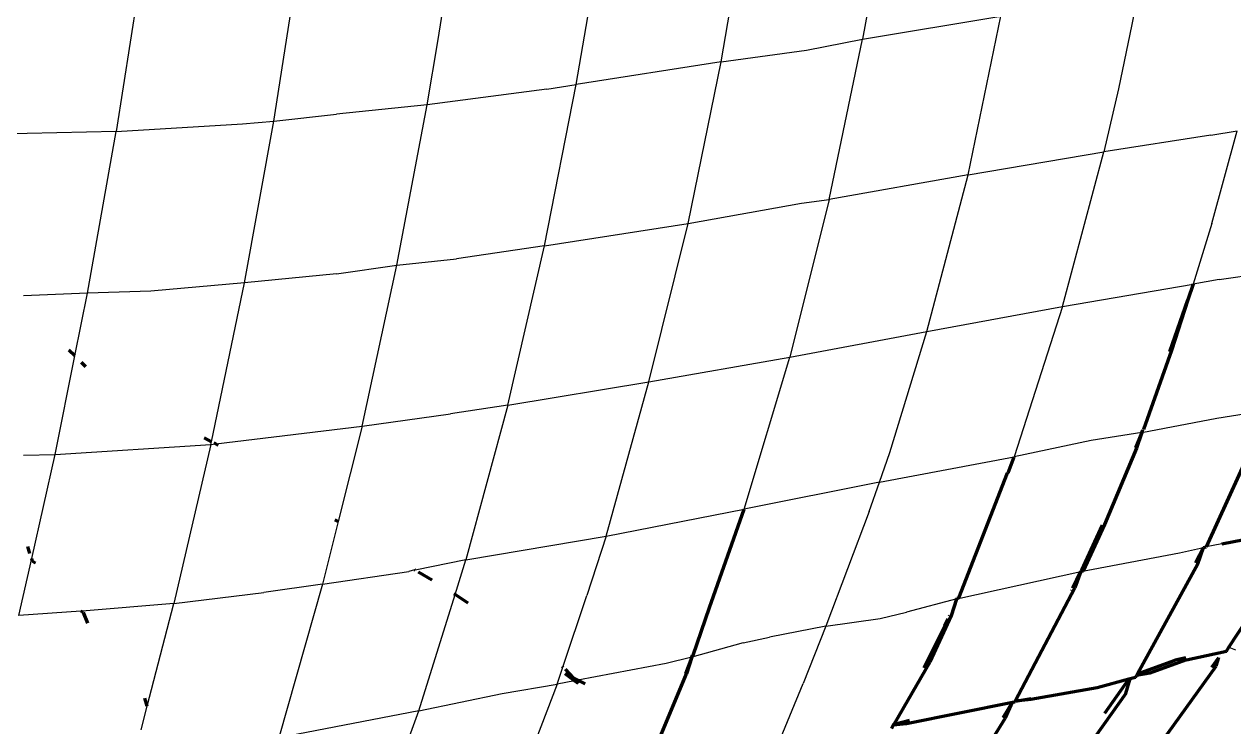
# Model space of a CAD drawing. Header units: millimetres. Extents: x 4307 to 31003, y 2809 to 20009.
# Drawn here: x 7151.9 to 7252.9, y 8581.2 to 8639.8 of the extents above; entities that cross this region are included whole.
import ezdxf

# ---------------------------------------------------------------- set-up
doc = ezdxf.new("R2010")
doc.units = ezdxf.units.MM
doc.layers.add('ProfileEdges', color=7, linetype='Continuous')

msp = doc.modelspace()

# ---------------------------------------------------------------- linework, layer by layer
for p, q in [((7224.27, 8652.08), (7221.89, 8638.58)), ((7210.09, 8636.68), (7212.42, 8650.2)), ((7186.48, 8638.56), (7187.77, 8646.72)), ((7172.77, 8631.73), (7174.9, 8645.33)), ((7161.76, 8644.51), (7159.61, 8630.88)), ((7197.98, 8634.79), (7199.4, 8642.94)), ((7244.87, 8642.51), (7244.35, 8639.8)), ((7221.89, 8638.58), (7233.43, 8640.51)), ((7230.68, 8627.25), (7233.43, 8640.51)), ((7244.35, 8639.8), (7243.23, 8634.43)), ((7185.57, 8633.1), (7186.48, 8638.56)), ((7217.21, 8637.67), (7221.89, 8638.58)), ((7219.09, 8625.21), (7221.89, 8638.58)), ((7210.09, 8636.68), (7217.21, 8637.67)), ((7210.09, 8636.68), (7197.98, 8634.79)), ((7207.33, 8623.19), (7210.09, 8636.68)), ((7195.35, 8621.33), (7197.98, 8634.79)), ((7195.54, 8634.4), (7197.98, 8634.79)), ((7195.54, 8634.4), (7185.57, 8633.1)), ((7243.23, 8634.43), (7242.01, 8629.19)), ((7185.57, 8633.1), (7178.01, 8632.33)), ((7183.04, 8619.72), (7185.57, 8633.1)), ((7159.61, 8630.88), (7170.15, 8631.51)), ((7170.15, 8631.51), (7172.77, 8631.73)), ((7170.31, 8618.25), (7172.77, 8631.73)), ((7172.77, 8631.73), (7178.01, 8632.33)), ((7159.61, 8630.88), (7148.95, 8630.65)), ((7157.23, 8617.38), (7159.61, 8630.88)), ((7250.93, 8630.57), (7242.01, 8629.19)), ((7250.93, 8630.57), (7253.14, 8630.93)), ((7251.02, 8623.2), (7253.14, 8630.93)), ((7230.68, 8627.25), (7242.01, 8629.19)), ((7238.56, 8616.27), (7242.01, 8629.19)), ((7230.68, 8627.25), (7219.09, 8625.21)), ((7227.25, 8614.2), (7230.68, 8627.25)), ((7207.33, 8623.19), (7216.78, 8624.91)), ((7219.09, 8625.21), (7215.81, 8612.05)), ((7216.78, 8624.91), (7219.09, 8625.21)), ((7195.35, 8621.33), (7207.33, 8623.19)), ((7204.06, 8610), (7207.33, 8623.19)), ((7251.02, 8623.2), (7249.47, 8618.15)), ((7195.35, 8621.33), (7188.02, 8620.26)), ((7192.29, 8608.06), (7195.35, 8621.33)), ((7177.99, 8618.99), (7183.04, 8619.72)), ((7180.14, 8606.29), (7183.04, 8619.72)), ((7183.04, 8619.72), (7188.02, 8620.26)), ((7251.63, 8618.52), (7260.2, 8619.77)), ((7177.99, 8618.99), (7170.31, 8618.25)), ((7251.63, 8618.52), (7249.47, 8618.15)), ((7157.23, 8617.38), (7151.9, 8617.16)), ((7156.17, 8612.15), (7157.23, 8617.38)), ((7162.5, 8617.55), (7157.23, 8617.38)), ((7170.31, 8618.25), (7162.5, 8617.55)), ((7167.57, 8604.99), (7170.31, 8618.25)), ((7238.56, 8616.27), (7249.47, 8618.15)), ((7227.25, 8614.2), (7238.56, 8616.27)), ((7238.56, 8616.27), (7234.52, 8603.75)), ((7215.81, 8612.05), (7227.25, 8614.2)), ((7224.16, 8604.11), (7227.25, 8614.2)), ((7154.52, 8603.92), (7156.17, 8612.15)), ((7204.06, 8610), (7215.81, 8612.05)), ((7212.01, 8599.38), (7215.81, 8612.05)), ((7192.29, 8608.06), (7204.06, 8610)), ((7200.49, 8597.13), (7204.06, 8610)), ((7180.14, 8606.29), (7187.5, 8607.33)), ((7192.29, 8608.06), (7187.5, 8607.33)), ((7192.29, 8608.06), (7188.8, 8595.16)), ((7251.44, 8606.97), (7255.59, 8607.62)), ((7167.92, 8604.82), (7180.14, 8606.29)), ((7180.14, 8606.29), (7178.14, 8598.35)), ((7245.18, 8605.77), (7251.44, 8606.97)), ((7245.18, 8605.77), (7240.96, 8605.11)), ((7154.52, 8603.92), (7167.52, 8604.77)), ((7167.52, 8604.77), (7164.43, 8591.5)), ((7167.52, 8604.77), (7167.57, 8604.99)), ((7167.52, 8604.77), (7167.92, 8604.82)), ((7240.96, 8605.11), (7234.52, 8603.75)), ((7151.88, 8603.87), (7154.52, 8603.92)), ((7152.57, 8595.25), (7154.52, 8603.92)), ((7223.3, 8601.63), (7224.16, 8604.11)), ((7223.3, 8601.63), (7234.52, 8603.75)), ((7223.3, 8601.63), (7212.01, 8599.38)), ((7222.42, 8599.18), (7223.3, 8601.63)), ((7200.49, 8597.13), (7212.01, 8599.38)), ((7222.42, 8599.18), (7218.82, 8589.61)), ((7178.14, 8598.35), (7176.83, 8593.11)), ((7188.8, 8595.16), (7200.49, 8597.13)), ((7200.49, 8597.13), (7198.87, 8592.17)), ((7248.32, 8595.73), (7250.33, 8596.18)), ((7251.85, 8596.49), (7250.55, 8596.24)), ((7151.51, 8590.51), (7152.57, 8595.25)), ((7188.8, 8595.16), (7184.55, 8594.28)), ((7187.9, 8592.25), (7188.8, 8595.16)), ((7240.09, 8594.16), (7248.32, 8595.73)), ((7176.83, 8593.11), (7184.04, 8594.18)), ((7184.5, 8594.31), (7184.04, 8594.18)), ((7229.76, 8591.9), (7240.09, 8594.16)), ((7176.83, 8593.11), (7171.94, 8592.43)), ((7176.83, 8593.11), (7173.2, 8580.29)), ((7164.43, 8591.5), (7171.94, 8592.43)), ((7184.87, 8582.55), (7187.9, 8592.25)), ((7196.89, 8586.2), (7198.87, 8592.17)), ((7164.43, 8591.5), (7156.78, 8590.87)), ((7162.21, 8582.94), (7164.43, 8591.5)), ((7229.76, 8591.9), (7225.55, 8590.79)), ((7156.68, 8590.86), (7151.51, 8590.51)), ((7156.78, 8590.87), (7156.68, 8590.86)), ((7218.82, 8589.61), (7223.35, 8590.26)), ((7223.35, 8590.26), (7225.55, 8590.79)), ((7218.82, 8589.61), (7214.12, 8588.69)), ((7218.82, 8589.61), (7216.93, 8584.82)), ((7211.92, 8588.21), (7207.64, 8587.03)), ((7211.92, 8588.21), (7214.12, 8588.69)), ((7207.64, 8587.03), (7205.49, 8586.5)), ((7252.45, 8587.87), (7252.99, 8587.64)), ((7196.42, 8584.78), (7196.89, 8586.2)), ((7205.49, 8586.5), (7198.12, 8585.1)), ((7197.86, 8585.05), (7196.42, 8584.78)), ((7197.94, 8585.07), (7197.86, 8585.05)), ((7198.12, 8585.1), (7197.94, 8585.07)), ((7184.87, 8582.55), (7191.81, 8584.01)), ((7191.81, 8584.01), (7196.42, 8584.78)), ((7196.42, 8584.78), (7191.85, 8572.9)), ((7214, 8577.76), (7216.93, 8584.82)), ((7161.71, 8580.97), (7162.21, 8582.94)), ((7184.87, 8582.55), (7173.2, 8580.29)), ((7180.43, 8570.41), (7184.87, 8582.55))]:
    msp.add_line(p, q)
at = {"layer": 'ProfileEdges', "lineweight": 211}
for p, q in [((7249.47, 8618.15), (7249.02, 8616.83)), ((7247.52, 8612.52), (7249.02, 8616.83)), ((7249.02, 8616.83), (7247.65, 8612.61)), ((7156.17, 8612.15), (7155.68, 8612.64)), ((7247.65, 8612.61), (7245.31, 8606.01)), ((7157.1, 8611.25), (7156.74, 8611.6)), ((7255.12, 8606.31), (7250.55, 8596.24)), ((7166.95, 8605.31), (7167.57, 8604.99)), ((7245.18, 8605.77), (7244.65, 8604.48)), ((7245.18, 8605.77), (7244.73, 8604.46)), ((7245.18, 8605.77), (7245.26, 8606)), ((7245.31, 8606.01), (7245.26, 8606)), ((7167.76, 8604.9), (7167.92, 8604.82)), ((7167.92, 8604.82), (7168.14, 8604.71)), ((7244.73, 8604.46), (7242.06, 8598.08)), ((7234.03, 8602.4), (7234.52, 8603.75)), ((7229.91, 8591.98), (7233.98, 8602.39)), ((7234.03, 8602.4), (7233.98, 8602.39)), ((7209.1, 8591.16), (7212.01, 8599.38)), ((7177.87, 8598.49), (7178.14, 8598.35)), ((7241.87, 8598.05), (7240.15, 8594.28)), ((7242.06, 8598.08), (7240.29, 8594.24)), ((7251.85, 8596.49), (7258.57, 8597.76)), ((7152.43, 8595.68), (7152.24, 8596.25)), ((7250.33, 8596.18), (7249.65, 8594.91)), ((7249.85, 8594.8), (7250.33, 8596.18)), ((7250.33, 8596.18), (7250.55, 8596.24)), ((7152.65, 8595.02), (7152.57, 8595.25)), ((7152.88, 8594.87), (7152.65, 8595.02)), ((7184.55, 8594.28), (7184.5, 8594.31)), ((7185.98, 8593.45), (7184.84, 8594.11)), ((7239.41, 8592.78), (7240.09, 8594.16)), ((7240.09, 8594.16), (7239.59, 8592.8)), ((7240.12, 8594.21), (7240.09, 8594.16)), ((7240.12, 8594.21), (7240.29, 8594.24)), ((7249.85, 8594.8), (7244.81, 8585.63)), ((7187.9, 8592.25), (7187.8, 8592.32)), ((7188.99, 8591.52), (7187.9, 8592.25)), ((7234.61, 8583.35), (7239.59, 8592.8)), ((7239.3, 8592.56), (7239.34, 8592.63)), ((7252.45, 8587.87), (7255.73, 8592.9)), ((7207.74, 8587.2), (7209.1, 8591.16)), ((7229.29, 8590.49), (7229.76, 8591.9)), ((7229.78, 8591.95), (7229.76, 8591.9)), ((7229.78, 8591.95), (7229.91, 8591.98)), ((7156.68, 8590.86), (7156.66, 8590.88)), ((7156.86, 8590.74), (7156.68, 8590.86)), ((7156.86, 8590.74), (7157.23, 8589.86)), ((7227.52, 8586.65), (7229.29, 8590.49)), ((7228.74, 8589.63), (7229.01, 8590.23)), ((7229.11, 8590.44), (7229.13, 8590.5)), ((7228.74, 8589.63), (7226.98, 8586.15)), ((7207.64, 8587.03), (7207.12, 8585.63)), ((7207.64, 8587.03), (7207.19, 8585.64)), ((7207.64, 8587.03), (7207.74, 8587.2)), ((7207.64, 8587.03), (7207.7, 8587.19)), ((7248.91, 8586.8), (7252.23, 8587.53)), ((7252.23, 8587.53), (7252.45, 8587.87)), ((7196.82, 8586.28), (7196.89, 8586.2)), ((7197.06, 8586.02), (7197.73, 8585.3)), ((7224.52, 8581.45), (7227.52, 8586.65)), ((7244.81, 8585.63), (7247.97, 8586.79)), ((7245.64, 8578.32), (7251.38, 8586.28)), ((7248.91, 8586.8), (7245.84, 8585.69)), ((7248.85, 8586.97), (7247.97, 8586.79)), ((7251.03, 8586.2), (7251.6, 8587)), ((7251.38, 8586.28), (7251.6, 8587)), ((7197.86, 8585.05), (7197.06, 8585.63)), ((7197.06, 8585.63), (7197.73, 8585.3)), ((7197.73, 8585.3), (7197.94, 8585.07)), ((7197.73, 8585.3), (7198.12, 8585.1)), ((7198.17, 8584.82), (7197.86, 8585.05)), ((7197.94, 8585.07), (7198.17, 8584.82)), ((7198.12, 8585.1), (7198.74, 8584.8)), ((7202.98, 8575.57), (7207.19, 8585.64)), ((7244.1, 8585.18), (7241.44, 8584.47)), ((7242.09, 8582.37), (7244.1, 8585.18)), ((7243.84, 8584.01), (7244.21, 8585.21)), ((7244.21, 8585.21), (7244.1, 8585.18)), ((7244.64, 8585.32), (7244.21, 8585.21)), ((7244.74, 8585.51), (7244.64, 8585.32)), ((7245.84, 8585.69), (7244.74, 8585.51)), ((7244.81, 8585.63), (7244.74, 8585.51)), ((7241.44, 8584.47), (7235.92, 8583.51)), ((7243.84, 8584.01), (7238.35, 8576.26)), ((7162.21, 8582.94), (7162, 8583.62)), ((7225.54, 8581.49), (7234.38, 8583.27)), ((7233.62, 8582), (7234.38, 8583.27)), ((7233.81, 8581.98), (7234.38, 8583.27)), ((7234.38, 8583.27), (7234.59, 8583.31)), ((7234.59, 8583.31), (7234.61, 8583.35)), ((7234.61, 8583.35), (7235.96, 8583.58)), ((7235.92, 8583.51), (7234.61, 8583.35)), ((7230.42, 8576.48), (7233.81, 8581.98)), ((7224.3, 8581.07), (7224.47, 8581.37)), ((7224.47, 8581.37), (7225.54, 8581.49)), ((7224.47, 8581.37), (7224.52, 8581.45)), ((7224.52, 8581.45), (7225.79, 8581.76))]:
    msp.add_line(p, q, dxfattribs=at)

doc.saveas('drawing.dxf')
